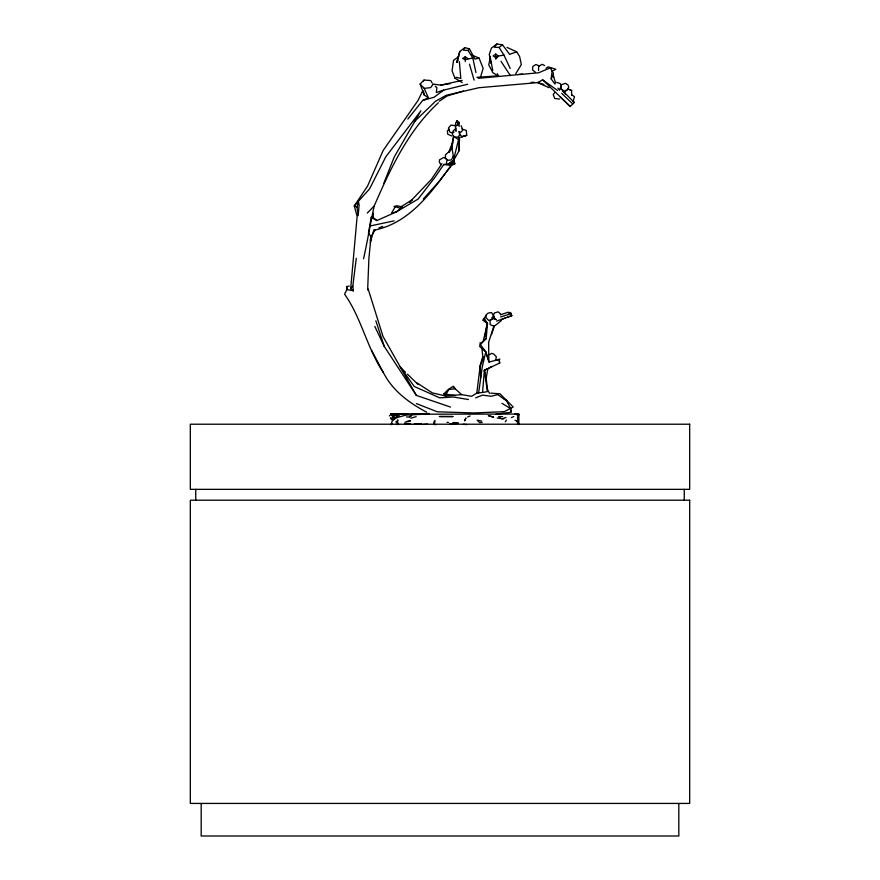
<?xml version="1.0" encoding="UTF-8"?>
<svg xmlns="http://www.w3.org/2000/svg" width="880" height="880" viewBox="0 0 880 880"><rect width="100%" height="100%" fill="white"/><g stroke="black" fill="none" stroke-linecap="round" stroke-linejoin="round"><path stroke-width="1.32" d="M453.871 159.984L459.118 150.722L459.129 137.269M459.14 126.511L459.14 122.474L457.061 120.758L455.807 122.705L455.18 126.698M459.118 150.722L459.525 137.467M363.561 258.742C367.466 241.043 370.37 223.564 374.176 206.019C390.423 168.751 408.001 130.878 438.35 102.806M367.642 289.993L368.907 258.159L371.085 236.599L375.034 230.01C409.145 222.728 430.672 193.611 449.933 166.925M356.268 258.258L352.803 286.132L353.397 290.807L350.691 288.596L357.137 216.315L354.277 205.986L367.576 186.021L383.108 150.557L418.132 100.298L422.675 90.915M459.701 131.846L459.525 134.409L462.154 136.719L466.664 135.3L466.334 130.471L461.978 129.008M451.275 147.455L453.717 136.026L451.924 147.961L454.729 163.823L453.156 163.185L453.332 160.853L459.074 137.379M416.713 382.756L432.322 392.887L445.61 396.022L461.648 394.625L471.592 396.297L476.817 393.074L482.548 392.458L484.363 370.315L487.806 368.599L486.211 378.367L487.399 389.125L489.5 393.393M494.923 360.404L499.895 359.249L489.06 362.054L485.782 351.89L479.644 346.478L480.304 344.553L486.134 338.778L487.509 323.477L484.165 318.373L486.178 315.733L483.879 319.275M553.333 72.699L553.52 77.429M571.648 95.348L571.604 90.486L569.624 89.661M465.212 61.556L465.289 56.683L462.649 58.553L465.443 59.609L472.813 57.992L475.937 72.622M476.817 393.074L480.073 366.608L483.725 356.906M488.818 359.997L488.631 342.287L494.098 325.446M554.917 84.04L551.144 78.848L552.145 71.324L550.385 67.804L538.582 72.787L478.214 78.331M478.61 393.074L482.306 366.674L485.782 351.89L480.304 344.553L480.095 342.639M495.737 54.032L493.119 55.902L495.231 57.376L498.344 56.056L495.737 54.032L495.693 59.158L498.344 56.056L503.91 55.022L510.224 68.508M484.88 336.908L487.047 323.675L484.671 320.375M373.241 213.169L373.296 216.92L371.217 217.338L368.478 233.101L371.085 236.599L370.161 240.493M495.759 359.953L496.331 356.763L493.548 353.892L491.7 353.386L489.247 354.662M446.314 163.944L447.128 159.764L443.883 157.377L439.406 159.918L439.406 162.096L440.825 164.736M490.479 56.43L488.741 64.845L492.888 72.721L498.718 76.307L497.31 73.678M406.043 414.128L390.698 414.117L408.496 413.677L390.709 414.095L392.326 414.931M354.277 205.986L358.358 201.333L359.117 204.985L358.182 215.677L356.994 207.218L358.358 201.333L369.534 188.947L385.803 156.794L420.904 110.781L394.163 157.157L383.735 183.502M484.165 318.373L482.735 320.199L487.509 323.477L483.516 339.812L486.134 338.778M456.005 126.346L455.257 129.327L456.148 131.351M480.788 76.197L483.153 68.398L479.083 58.091L474.98 59.103L469.447 48.873L464.805 47.63L459.8 51.469L456.808 62.381L458.106 60.181M456.808 62.381L459.8 51.469M370.205 242.935L373.89 229.823L375.034 230.01M455.675 130.647L456.225 128.766M491.458 334.642L494.483 325.655M448.646 152.24L452.672 142.681M573.122 101.684L574.464 96.723L572.088 94.974M460.911 137.522L461.263 136.741M453.189 156.211L451.418 159.918L447.667 160.292L445.544 158.037L445.445 154.814L448.272 152.284M349.305 286.077L346.786 286.484L346.885 289.575L344.586 294.129C361.493 318.076 367.015 348.106 383.383 372.592C392.656 390.83 409.024 402.809 426.679 412.203M492.448 318.736L493.845 315.942L491.502 312.554L488.191 313.06L485.749 315.227M464.805 47.63L463.474 50.215L468.094 50.468L469.447 48.873M551.144 78.848L553.124 75.02L555.61 83.072M455.367 125.477L457.831 124.96L459.14 122.474M559.625 89.298L561.33 85.987L560.417 83.71L556.809 82.324M409.552 202.433L412.368 199.584L400.543 207.152L400.697 208.373L395.307 206.668L391.512 213.114L396.352 211.893L418.121 199.056L435.424 176.671L443.762 164.472L454.729 163.823L453.332 160.853L448.272 164.043L453.156 163.185M449.196 152.449L451.924 147.961M433.565 424.138L435.578 424.589L433.565 424.138L435.094 421.718M433.741 422.235L434.984 420.31M505.274 421.85L506.407 420.09M564.454 92.708L566.269 89.925M441.903 163.669L431.431 179.344L409.607 202.202M432.795 84.568L430.672 87.626L424.226 88.352L420.123 84.018L424.028 80.08L430.727 80.531L432.069 82.874M515.658 73.931L521.345 64.537L519.596 56.452L516.692 51.799L507.023 47.41M394.9 418.671L398.849 415.591L392.26 415.69L391.27 414.359L389.356 415.888M454.729 163.823L451.484 165.517L438.603 181.995L423.302 199.023M554.917 92.312L553.201 94.501L554.763 98.527L559.548 99.044M423.412 80.85L424.028 80.08M502.491 44.803L496.892 44L494.307 47.234L499.092 47.443L502.491 44.803L509.608 54.362L516.692 51.799M407.836 119.02L422.741 100.419L428.373 97.812L424.226 88.352M350.691 288.596L352.803 286.132M573.804 102.883L574.277 102.344L562.716 90.893M480.48 344.08L484.44 339.559M460.592 132.517L462.803 130.064L461.142 125.73M414.26 121.792L435.589 101.189L446.182 95.315L479.017 87.703L537.647 82.621L542.608 79.827L570.229 106.513L574.277 102.344M367.29 213.081L374.176 206.019M445.654 395.23L443.883 393.921L448.426 389.323L453.255 386.375L455.07 388.619M454.421 129.822L453.156 130.999L452.408 133.98L453.739 137.016L457.743 137.17L459.954 134.717L458.711 131.472M496.892 44L491.425 48.081L489.269 54.395L490.963 63.415M409.651 416.988L411.565 415.393L409.651 416.988L406.45 416.988M400.697 208.373L396.352 211.893L376.915 220.55L373.153 217.47M495.044 325.655L501.369 320.551M467.687 84.238L443.729 90.112L434.071 97.251L422.741 100.419M458.81 56.496L453.519 60.368L452.067 70.829L455.004 78.243L462.187 82.544M449.504 129.261L447.337 130.79L447.711 134.167L451.737 135.993M448.272 164.043L453.937 160.094M455.004 78.243L456.324 77.341L460.812 78.463L459.36 61.611M439.285 101.255L446.93 96.041L463.43 91.014M416.438 403.59L437.272 411.796L473.792 412.962L504.24 411.686L513.205 406.989L499.95 393.789L490.754 393.14M546.051 68.222L548.152 66.858L555.764 69.223L552.145 71.324M487.223 369.16L491.557 366.509M517.033 415.008L518.87 414.139L518.881 424.556M482.548 392.458L487.388 391.622L484.363 370.315L499.719 363.022L499.202 359.843M398.849 415.591L391.787 419.793L390.346 417.989L393.173 417.747L394.119 419.034M492.096 319.198L488.862 320.551L485.837 317.526M501.787 319.363L505.395 317.889M507.793 316.91L511.841 315.744L496.628 321.112M511.313 417.593L513.81 416.581M475.695 397.848L482.515 395.131L491.084 396.253L497.739 394.625L506.649 400.719L507.903 402.952M467.599 416.966L470.162 415.943M454.047 132.088L452.001 132.88L449.9 132.088L448.393 128.073L450.901 125.169L454.377 125.532M378.961 227.854L382.756 226.38M458.139 423.115L453.178 422.543L458.139 423.115L451.572 424.512M491.843 317.691L494.274 316.877M500.346 314.842L507.639 312.4L510.433 312.543L511.841 315.744M443.729 90.112L436.293 92.543L436.887 87.681L435.226 86.229M500.632 316.976L510.884 313.72L507.639 312.4M497.189 418.011L501.996 418.781L506.011 417.538M410.872 418.165L416.174 416.658M404.822 422.279L410.509 420.871L407.055 421.366M432.74 84.04L440.77 85.129L462.176 80.377M370.898 225.808L394.163 220.858M440.77 85.129L450.164 83.655M496.1 414.084L510.895 412.324L510.884 409.838M461.648 394.625L455.147 388.762L448.877 389.477L446.292 393.8L445.676 396.616M531.201 82.445L533.885 82.236M422.895 424.49L427.581 424.138M476.894 77.308L498.388 75.812M518.551 74.404L522.577 74.118M408.991 423.434L404.646 423.731L410.784 424.127M482.207 422.411L479.578 422.576L477.136 420.134L481.624 421.069M443.883 393.921L455.235 395.527M421.641 423.973L414.073 424.127M391.27 414.359L429.396 413.534M411.422 414.04L422.158 413.864M390.709 414.095L394.79 414.095M514.778 414.128L518.87 414.139L517.451 417.263L518.386 423.445M400.543 207.152L402.699 207.163M447.04 422.378L448.426 422.389M395.307 206.668L393.954 206.602L396.517 205.788L402.479 206.767M449.746 423.962L452.012 424.116M501.996 418.781L503.69 418.902M395.78 424.347L398.662 424.534M502.623 416.625L498.608 416.581L500.445 417.901M463.353 424.292L466.917 424.6M443.762 164.472L451.484 165.517M468.435 399.553L453.508 397.012L439.692 397.837L414.249 386.463L400.169 366.85M346.885 289.575L353.397 290.807M537.801 82.423L543.895 84.48M374.792 326.381L384.274 346.467L416.35 395.395L450.494 407.066M496.342 319.583L492.844 318.56L490.072 320.595L490.138 324.577L493.394 326.029M515.042 420.266L516.978 421.003L518.188 424.391M567.842 88.913L571.604 90.486M471.658 54.956L479.083 58.091M539.385 66.022L535.92 64.493L532.84 66.418L532.543 69.938L535.381 72.226M537.647 82.621L549.01 87.67M395.736 421.806L398.541 423.566M354.453 205.898L356.994 207.218M544.588 65.593L542.212 64.317L538.637 66.396L538.516 70.521M371.217 217.338L376.915 220.55M501.974 403.337L510.675 408.661L510.895 412.324M454.476 136.939L457.622 139.018M503.349 398.42L506.704 400.686L510.675 408.661M420.123 84.018L424.16 94.941L428.373 97.812M517.011 421.476L517.649 421.916M560.824 88.726L562.848 90.134M395.45 417.912L392.26 415.69L393.173 417.747M542.608 79.827L557.469 90.376M465.289 56.683L467.929 58.63M500.918 314.248L498.124 311.85L494.285 313.016L493.108 316.327L495.682 319.495M560.252 96.91L570.229 106.513M561.715 93.379L572.803 103.961M400.631 367.543L405.493 372.262M407.44 374.154L418.132 384.538M562.672 91.102L565.455 94.05M518.958 414.854L517.099 414.062L424.622 414.194L405.999 415.107L395.659 417.923L392.04 421.344L391.578 423.357M510.378 75.614L501.006 61.325M453.255 386.375L455.147 388.762M557.942 88.187L559.449 90.266M499.092 47.443L503.91 55.022M468.094 50.468L472.813 57.992M416.35 395.395L383.042 336.545L368.137 288.959M371.646 350.438L383.383 372.592M499.136 361.867L499.719 363.022M474.122 80.113L469.48 64.207M510.433 312.543L511.39 315.436M375.859 320.793L384.274 346.467M485.782 351.89L489.06 362.054M484.363 370.315L486.211 378.367M490.49 58.608L492.767 70.444M457.061 120.758L457.831 124.96M423.478 91.047L424.16 94.941M482.042 349.129L482.779 356.664L480.007 365.706L480.711 377.861M346.786 286.484L346.797 288.827M684.255 489.346L684.255 500.203M678.821 803.429L678.821 836L201.179 836L201.179 803.429M195.745 489.346L195.745 500.203M561.407 84.711L561 89.056L563.86 91.058L567.083 90.398L568.788 87.098L567.875 84.81L565.4 83.347L561.407 84.711M397.782 420.123L397.518 422.697L396.979 420.992L397.782 420.123M391.094 424.171L390.929 424.71L392.359 424.237L391.094 424.171M465.212 419.507L464.607 420.86L465.938 417.989L465.212 419.507M466.664 135.3L462.154 136.719L466.664 135.3M452.859 416.548L439.406 416.526L452.859 416.548M689.678 424.215L190.322 424.215L190.322 489.346L689.678 489.346L689.678 424.215M689.678 500.203L190.322 500.203L190.322 803.429L689.678 803.429L689.678 500.203M493.581 417.142L488.433 415.679L493.581 417.142"/></g></svg>
